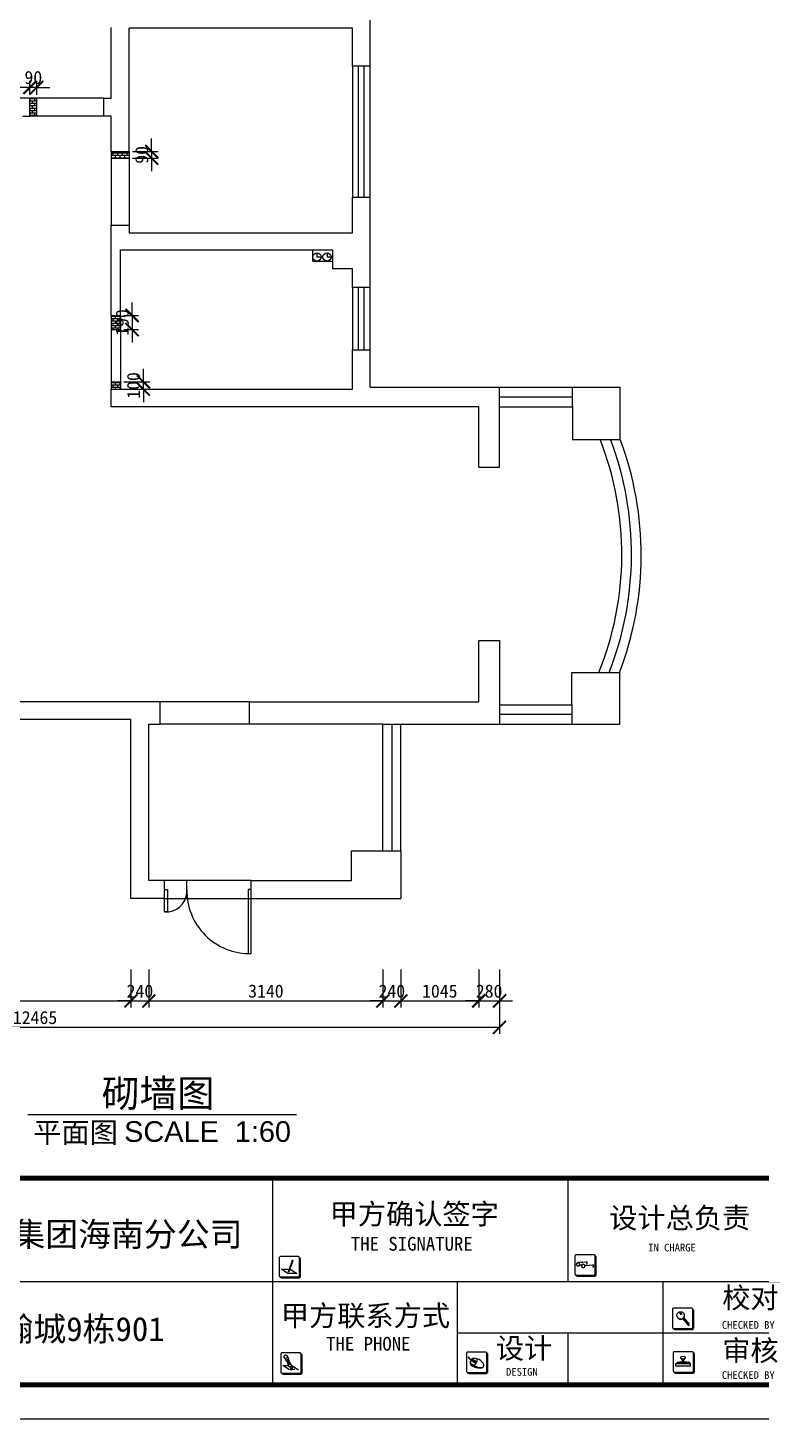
# Model space of a CAD drawing. Header units: millimetres. Extents: x -1705246 to 222838, y -3231245 to 126310.
# Drawn here: x -34672 to -24833, y 81949 to 100624 of the extents above; entities that cross this region are included whole.
import ezdxf
from ezdxf.enums import TextEntityAlignment as Align

# ---------------------------------------------------------------- set-up
doc = ezdxf.new("R2010")
doc.units = ezdxf.units.MM
doc.header["$PDMODE"] = 35
doc.layers.add('0-01图框模板说明', color=2, linetype='Continuous')
doc.layers.add('0-02图框细线', color=136, linetype='Continuous')
doc.styles.add('ar', font='arial.ttf')
doc.styles.add('ST', font='')
doc.styles.get("Standard").update_dxf_attribs({"font": ''})
doc.styles.add('黑体', font='simhei.ttf')
doc.styles.get('ST').set_extended_font_data('NSimSun')
doc.styles.get('Standard').set_extended_font_data('SimSun')
doc.linetypes.add('FENCELINE1', pattern='A,6.35,-2.54,[133,ltypeshp.shx,S=2.54,R=0,X=-2.54,Y=0],-2.54,25.4', length=36.83)
doc.dimstyles.new('ISO-25', dxfattribs={"dimscale": 70, "dimtxt": 2.5, "dimasz": 2.5, "dimexe": 1.25, "dimexo": 0.625, "dimtad": 1, "dimdec": 0, "dimtxsty": 'Standard', "dimblk": 'ARCHTICK', "dimcen": 2.5, "dimclrd": 251, "dimclre": 251, "dimclrt": 3, "dimadec": 0, "dimazin": 0, "dimtfac": 1, "dimtdec": 0, "dimtix": 1, "dimtmove": 2, "dimatfit": 3, "dimfxl": 1, "dimarcsym": 0})
pattern_1 = [(0, (0, 91991.57), (0, 31.75), []), (90, (0, 91991.57), (-63.5, 4e-15), [31.75, -31.75]), (90, (31.75, 91991.57), (-63.5, 4e-15), [-31.75, 31.75])]

# ---------------------------------------------------------------- blocks, each defined once
blk = doc.blocks.new('_ArchTick')
at = {"color": 0, "linetype": 'ByBlock', "const_width": 0.15}
blk.add_lwpolyline([(-0.5, -0.5), (0.5, 0.5)], dxfattribs=at)
blk = doc.blocks.new('*D300')
at = {"color": 251, "lineweight": -2}
for p, q in [((-37378, 87986), (-37378, 87475)), ((-33288, 87986), (-33288, 87475)), ((-37378, 87563), (-33288, 87563))]:
    blk.add_line(p, q, dxfattribs=at)
at = {"layer": 'Defpoints', "color": 0}
for p in [(-37378, 88030), (-33288, 88030), (-33288, 87563)]:
    blk.add_point(p, dxfattribs=at)
at = {"color": 251, "lineweight": -2, "xscale": 175, "yscale": 175, "zscale": 175, "rotation": 180}
blk.add_blockref('_ArchTick', (-37378, 87563), dxfattribs=at)
at = {"color": 251, "lineweight": -2, "xscale": 175, "yscale": 175, "zscale": 175}
blk.add_blockref('_ArchTick', (-33288, 87563), dxfattribs=at)
at = {"color": 3, "insert": (-35333, 87694), "char_height": 175, "attachment_point": 5}
blk.add_mtext('4090', dxfattribs=at)
blk = doc.blocks.new('*D301')
at = {"color": 251, "lineweight": -2}
for p, q in [((-33288, 87986), (-33288, 87475)), ((-33048, 87986), (-33048, 87475)), ((-33288, 87563), (-33463, 87563)), ((-33288, 87563), (-33048, 87563)), ((-33048, 87563), (-32873, 87563))]:
    blk.add_line(p, q, dxfattribs=at)
at = {"layer": 'Defpoints', "color": 0}
for p in [(-33288, 88030), (-33048, 88030), (-33048, 87563)]:
    blk.add_point(p, dxfattribs=at)
at = {"color": 251, "lineweight": -2, "xscale": 175, "yscale": 175, "zscale": 175}
blk.add_blockref('_ArchTick', (-33288, 87563), dxfattribs=at)
at = {"color": 251, "lineweight": -2, "xscale": 175, "yscale": 175, "zscale": 175, "rotation": 180}
blk.add_blockref('_ArchTick', (-33048, 87563), dxfattribs=at)
at = {"color": 3, "insert": (-33168, 87694), "char_height": 175, "attachment_point": 5}
blk.add_mtext('240', dxfattribs=at)
blk = doc.blocks.new('*D302')
at = {"color": 251, "lineweight": -2}
for p, q in [((-33048, 87986), (-33048, 87475)), ((-29908, 87986), (-29908, 87475)), ((-33048, 87563), (-29908, 87563))]:
    blk.add_line(p, q, dxfattribs=at)
at = {"layer": 'Defpoints', "color": 0}
for p in [(-33048, 88030), (-29908, 88030), (-29908, 87563)]:
    blk.add_point(p, dxfattribs=at)
at = {"color": 251, "lineweight": -2, "xscale": 175, "yscale": 175, "zscale": 175, "rotation": 180}
blk.add_blockref('_ArchTick', (-33048, 87563), dxfattribs=at)
at = {"color": 251, "lineweight": -2, "xscale": 175, "yscale": 175, "zscale": 175}
blk.add_blockref('_ArchTick', (-29908, 87563), dxfattribs=at)
at = {"color": 3, "insert": (-31478, 87694), "char_height": 175, "attachment_point": 5}
blk.add_mtext('3140', dxfattribs=at)
blk = doc.blocks.new('*D303')
at = {"color": 251, "lineweight": -2}
for p, q in [((-29908, 87986), (-29908, 87475)), ((-29668, 87986), (-29668, 87475)), ((-29908, 87563), (-30083, 87563)), ((-29908, 87563), (-29668, 87563)), ((-29668, 87563), (-29493, 87563))]:
    blk.add_line(p, q, dxfattribs=at)
at = {"layer": 'Defpoints', "color": 0}
for p in [(-29908, 88030), (-29668, 88030), (-29668, 87563)]:
    blk.add_point(p, dxfattribs=at)
at = {"color": 251, "lineweight": -2, "xscale": 175, "yscale": 175, "zscale": 175}
blk.add_blockref('_ArchTick', (-29908, 87563), dxfattribs=at)
at = {"color": 251, "lineweight": -2, "xscale": 175, "yscale": 175, "zscale": 175, "rotation": 180}
blk.add_blockref('_ArchTick', (-29668, 87563), dxfattribs=at)
at = {"color": 3, "insert": (-29788, 87694), "char_height": 175, "attachment_point": 5}
blk.add_mtext('240', dxfattribs=at)
blk = doc.blocks.new('*D304')
at = {"color": 251, "lineweight": -2}
for p, q in [((-29668, 87986), (-29668, 87475)), ((-28623, 87986), (-28623, 87475)), ((-29668, 87563), (-28623, 87563))]:
    blk.add_line(p, q, dxfattribs=at)
at = {"layer": 'Defpoints', "color": 0}
for p in [(-29668, 88030), (-28623, 88030), (-28623, 87563)]:
    blk.add_point(p, dxfattribs=at)
at = {"color": 251, "lineweight": -2, "xscale": 175, "yscale": 175, "zscale": 175, "rotation": 180}
blk.add_blockref('_ArchTick', (-29668, 87563), dxfattribs=at)
at = {"color": 251, "lineweight": -2, "xscale": 175, "yscale": 175, "zscale": 175}
blk.add_blockref('_ArchTick', (-28623, 87563), dxfattribs=at)
at = {"color": 3, "insert": (-29145, 87694), "char_height": 175, "attachment_point": 5}
blk.add_mtext('1045', dxfattribs=at)
blk = doc.blocks.new('*D305')
at = {"color": 251, "lineweight": -2}
for p, q in [((-28623, 87986), (-28623, 87475)), ((-28343, 87986), (-28343, 87475)), ((-28623, 87563), (-28798, 87563)), ((-28623, 87563), (-28343, 87563)), ((-28343, 87563), (-28168, 87563))]:
    blk.add_line(p, q, dxfattribs=at)
at = {"layer": 'Defpoints', "color": 0}
for p in [(-28623, 88030), (-28343, 88030), (-28343, 87563)]:
    blk.add_point(p, dxfattribs=at)
at = {"color": 251, "lineweight": -2, "xscale": 175, "yscale": 175, "zscale": 175}
blk.add_blockref('_ArchTick', (-28623, 87563), dxfattribs=at)
at = {"color": 251, "lineweight": -2, "xscale": 175, "yscale": 175, "zscale": 175, "rotation": 180}
blk.add_blockref('_ArchTick', (-28343, 87563), dxfattribs=at)
at = {"color": 3, "insert": (-28483, 87694), "char_height": 175, "attachment_point": 5}
blk.add_mtext('280', dxfattribs=at)
blk = doc.blocks.new('hgggg')
at = {"layer": '0-01图框模板说明'}
for points in [[(3462.78, 399.27, -0.414214), (3462.58, 399.08), (3460.02, 399.08, -0.071272), (3459.97, 399.08, 0.348143), (3460.16, 398.93), (3462.72, 398.93, 0.414214), (3462.92, 399.13), (3462.92, 401.69, 0.333108), (3462.77, 401.87, -0.057743), (3462.78, 401.83)], [(3505.73, 399.54, -0.414214), (3505.53, 399.34), (3502.97, 399.34, -0.071272), (3502.92, 399.35, 0.348143), (3503.11, 399.2), (3505.67, 399.2, 0.414214), (3505.86, 399.39), (3505.86, 401.95, 0.333108), (3505.72, 402.14, -0.057743), (3505.73, 402.09)], [(3519.89, 391.78, -0.414214), (3519.7, 391.59), (3517.14, 391.59, -0.071272), (3517.08, 391.59, 0.348143), (3517.27, 391.44), (3519.83, 391.44, 0.414214), (3520.03, 391.64), (3520.03, 394.2, 0.333108), (3519.89, 394.39, -0.057743), (3519.89, 394.34)], [(3463.02, 385.28, -0.414214), (3462.83, 385.09), (3460.27, 385.09, -0.071272), (3460.21, 385.1, 0.348143), (3460.4, 384.94), (3462.96, 384.94, 0.414214), (3463.16, 385.14), (3463.16, 387.7, 0.333108), (3463.02, 387.89, -0.057743), (3463.02, 387.84)], [(3489.99, 385.41, -0.414214), (3489.79, 385.21), (3487.23, 385.21, -0.071272), (3487.18, 385.22, 0.348143), (3487.37, 385.07), (3489.93, 385.07, 0.414214), (3490.12, 385.26), (3490.12, 387.82, 0.333108), (3489.98, 388.01, -0.057743), (3489.99, 387.97)], [(3519.99, 385.44, -0.414214), (3519.79, 385.25), (3517.23, 385.25, -0.071272), (3517.18, 385.26, 0.348143), (3517.37, 385.1), (3519.93, 385.1, 0.414214), (3520.13, 385.3), (3520.13, 387.86, 0.333108), (3519.98, 388.05, -0.057743), (3519.99, 388)]]:
    blk.add_hatch(color=8, dxfattribs=at).paths.add_polyline_path(points)
at = {"layer": '0-01图框模板说明', "color": 8}
for p, q in [((3503.25, 401.2), (3504.44, 401.29)), ((3503.43, 401.19), (3504.46, 401.27)), ((3504.18, 400.74), (3505.37, 400.84)), ((3504.36, 400.73), (3505.39, 400.81)), ((3461.2, 399.82), (3461.18, 399.77)), ((3461.19, 399.82), (3461.18, 399.79)), ((3461.2, 399.79), (3461.18, 399.77)), ((3461.18, 399.79), (3461.18, 399.77)), ((3461.21, 399.82), (3461.2, 399.79)), ((3518.38, 393.02), (3519.23, 392.05)), ((3518.54, 393.16), (3519.38, 392.19)), ((3461.35, 385.57), (3460.39, 386.21)), ((3460.39, 386.21), (3461.18, 386.21)), ((3461.6, 386.21), (3461.68, 386.21)), ((3461.68, 386.21), (3462.65, 385.57)), ((3487.53, 386.56), (3487.53, 386.56)), ((3487.66, 386.95), (3488.14, 386.7)), ((3487.75, 386.44), (3488.36, 386.1)), ((3488.27, 386.93), (3487.79, 387.11)), ((3487.86, 386.92), (3487.86, 386.92)), ((3487.86, 386.92), (3488.21, 386.73)), ((3488.28, 386.86), (3487.91, 387.01)), ((3488.9, 387.07), (3488.28, 387.23)), ((3488.41, 386.7), (3488.52, 386.64)), ((3517.44, 386.49), (3517.74, 386.7)), ((3517.77, 386.7), (3518.07, 386.7)), ((3518.41, 386.87), (3518.41, 386.93)), ((3518.52, 386.87), (3518.52, 386.93)), ((3518.89, 386.7), (3519.22, 386.7)), ((3519.52, 386.49), (3519.25, 386.69))]:
    blk.add_line(p, q, dxfattribs=at)
at = {"layer": '0-01图框模板说明', "color": 2, "const_width": 0.724}
blk.add_lwpolyline([(3637.38, 670.41), (3637.38, 383.41), (3227.38, 383.41), (3227.38, 670.41)], close=True, dxfattribs=at)
blk.add_lwpolyline([(3637.38, 413.41), (3227.33, 413.41)], dxfattribs=at)
at = {"layer": '0-01图框模板说明', "color": 8}
for points in [[(3502.97, 399.34), (3505.53, 399.34, 0.414214), (3505.73, 399.54), (3505.73, 402.09, 0.414214), (3505.53, 402.29), (3502.97, 402.29, 0.414214), (3502.78, 402.09), (3502.78, 399.54, 0.414214)], [(3460.02, 399.08), (3462.58, 399.08, 0.414214), (3462.78, 399.27), (3462.78, 401.83, 0.414214), (3462.58, 402.03), (3460.02, 402.03, 0.414214), (3459.83, 401.83), (3459.83, 399.27, 0.414214)], [(3461.84, 401.41), (3461.73, 401.44), (3461.74, 401.46, -0.451962), (3461.8, 401.49), (3461.81, 401.48, -0.418435), (3461.84, 401.42)], [(3517.14, 391.59), (3519.7, 391.59, 0.414214), (3519.89, 391.78), (3519.89, 394.34, 0.414214), (3519.7, 394.54), (3517.14, 394.54, 0.414214), (3516.94, 394.34), (3516.94, 391.78, 0.414214)], [(3487.23, 385.21), (3489.79, 385.21, 0.414214), (3489.99, 385.41), (3489.99, 387.97, 0.414214), (3489.79, 388.16), (3487.23, 388.16, 0.414214), (3487.03, 387.97), (3487.03, 385.41, 0.414214)], [(3517.23, 385.25), (3519.79, 385.25, 0.414214), (3519.99, 385.44), (3519.99, 388, 0.414214), (3519.79, 388.2), (3517.23, 388.2, 0.414214), (3517.04, 388), (3517.04, 385.44, 0.414214)], [(3460.27, 385.09), (3462.83, 385.09, 0.414214), (3463.02, 385.28), (3463.02, 387.84, 0.414214), (3462.83, 388.04), (3460.27, 388.04, 0.414214), (3460.07, 387.84), (3460.07, 385.28, 0.414214)], [(3517.48, 386.5), (3519.48, 386.5, -0.414214), (3519.53, 386.45), (3519.53, 386.19, -0.414214), (3519.48, 386.13), (3517.48, 386.13, -0.414214), (3517.42, 386.19), (3517.42, 386.45, -0.414214)]]:
    blk.add_lwpolyline(points, format="xyb", close=True, dxfattribs=at)
for points in [[(3459.97, 399.08, 0.348143), (3460.16, 398.93), (3462.72, 398.93, 0.414214), (3462.92, 399.13), (3462.92, 401.69, 0.333108), (3462.77, 401.87)], [(3502.92, 399.35, 0.348143), (3503.11, 399.2), (3505.67, 399.2, 0.414214), (3505.86, 399.39), (3505.86, 401.95, 0.333108), (3505.72, 402.14)], [(3517.08, 391.59, 0.348143), (3517.27, 391.44), (3519.83, 391.44, 0.414214), (3520.03, 391.64), (3520.03, 394.2, 0.333108), (3519.89, 394.39)], [(3460.21, 385.1, 0.348143), (3460.4, 384.94), (3462.96, 384.94, 0.414214), (3463.16, 385.14), (3463.16, 387.7, 0.333108), (3463.02, 387.89)], [(3487.18, 385.22, 0.348143), (3487.37, 385.07), (3489.93, 385.07, 0.414214), (3490.12, 385.26), (3490.12, 387.82, 0.333108), (3489.98, 388.01)], [(3517.18, 385.26, 0.348143), (3517.37, 385.1), (3519.93, 385.1, 0.414214), (3520.13, 385.3), (3520.13, 387.86, 0.333108), (3519.98, 388.05)]]:
    blk.add_lwpolyline(points, format="xyb", dxfattribs=at)
for points in [[(3461.4, 400.19), (3461.44, 400.19), (3462.41, 399.56), (3461.11, 399.56), (3460.14, 400.19), (3461.28, 400.19)], [(3518.62, 386.76), (3518.8, 386.76), (3518.93, 386.68), (3518.03, 386.68), (3518.17, 386.76), (3518.31, 386.76)]]:
    blk.add_lwpolyline(points, dxfattribs=at)
for points in [[(3461.8, 401.3), (3461.7, 401.34), (3461.23, 400.06), (3461.34, 400.03)], [(3461.84, 401.4), (3461.73, 401.45), (3461.69, 401.35), (3461.81, 401.3)], [(3461.21, 399.82), (3461.19, 399.82), (3461.23, 400.06), (3461.34, 400.03)], [(3518.03, 386.68), (3518.93, 386.68), (3518.93, 386.57), (3518.03, 386.57)]]:
    blk.add_lwpolyline(points, close=True, dxfattribs=at)
for centre, radius in [((3518.13, 393.49), 0.533), ((3460.78, 387.49), 0.262), ((3460.95, 386.98), 0.0374), ((3461.02, 386.84), 0.0374), ((3461.04, 387.02), 0.0374), ((3461.09, 386.69), 0.0374), ((3461.11, 386.88), 0.0374), ((3461.13, 387.08), 0.0374), ((3461.16, 386.51), 0.0374), ((3461.18, 386.73), 0.0374), ((3461.2, 386.94), 0.0374), ((3461.39, 386.21), 0.212), ((3461.25, 386.56), 0.0374), ((3461.26, 386.79), 0.0374), ((3461.34, 386.61), 0.0374)]:
    blk.add_circle(centre, radius, dxfattribs=at)
for centre, radius, start, end in [((3503.53, 400.83), 0.368, 105.757, 120.9015), ((3503.54, 400.47), 0.321, 39.9377, 115.0821), ((3503.66, 401.01), 0.239, 194.4811, 315.0527), ((3503.43, 401.18), 0.00492, 94.538, 105.757), ((3504.46, 400.38), 0.368, 105.757, 138.6812), ((3504.36, 400.73), 0.00492, 94.538, 105.757), ((3504.37, 401.1), 0.208, 298.7114, 70.1269), ((3504.37, 401.09), 0.198, 300.3285, 62.5398), ((3504.46, 401.26), 0.00492, 62.5398, 94.538), ((3504.47, 400.92), 0.00504, 133.8328, 294.2798), ((3505.3, 400.64), 0.208, 298.7114, 70.1269), ((3505.39, 400.81), 0.00492, 62.5398, 94.538), ((3505.3, 400.64), 0.198, 300.3285, 62.5398), ((3505.4, 400.46), 0.00504, 133.8328, 294.2798), ((3518.14, 393.44), 0.533, 191.5054, 300.5031), ((3518.1, 393.5), 0.266, 22.4479, 114.9174), ((3518.04, 393.62), 0.125, 340.0341, 111.5177), ((3518.14, 393.44), 0.533, 323.7918, 16.5929), ((3519.27, 392.15), 0.116, 246.2917, 21.6824), ((3459.09, 385.81), 2.13, 10.8653, 46.0134), ((3466.51, 389.2), 5.72, 196.3548, 210.1283), ((3488.27, 386.62), 0.686, 172.2315, 207.5085), ((3487.9, 386.71), 0.315, 158.1829, 240.9002), ((3488.94, 386.19), 1.48, 139.3249, 154.2833), ((3488.96, 388.03), 2.17, 233.0714, 279.6677), ((3488.13, 386.74), 0.518, 74.0812, 127.264), ((3487.88, 386.97), 0.0535, 54.1755, 246.924), ((3487.91, 386.98), 0.691, 277.384, 14.5417), ((3488.3, 386.97), 0.31, 239.1443, 279.6549), ((3488.23, 386.8), 0.0797, 255.5948, 46.2056), ((3488.13, 386.65), 0.31, 22.1455, 62.6561), ((3488.34, 386.74), 0.0787, 279.6549, 22.1455), ((3489.22, 387.84), 1.94, 243.4996, 273.0164), ((3487.87, 385.42), 1.94, 28.784, 58.3007), ((3489.18, 386.27), 0.4, 290.3762, 11.4241), ((3517.77, 386.65), 0.0574, 90, 119.8772), ((3518.46, 388.33), 1.14, 259.2449, 280.7551), ((3517.99, 386.87), 0.423, 7.6088, 51.9955), ((3518.23, 386.94), 0.197, 284.907, 336.821), ((3518.47, 387.04), 0.345, 237.0341, 302.9659), ((3518.94, 386.87), 0.423, 128.0045, 172.3912), ((3518.56, 386.87), 0.0402, 180, 209.5766), ((3518.71, 386.96), 0.21, 209.5766, 255.9056), ((3519.22, 386.65), 0.0574, 58.6434, 90)]:
    blk.add_arc(centre, radius, start, end, dxfattribs=at)
for centre in [(3503.23, 400.89), (3503.25, 400.88), (3503.99, 400.67), (3504, 400.66)]:
    blk.add_ellipse(centre, major_axis=(0, 0.305), ratio=0.646017, dxfattribs=at)
blk.add_ellipse((3518.46, 387.35), major_axis=(0.376, 0), ratio=0.460933, start_param=-0.967391, end_param=4.108984, dxfattribs=at)
for points in [[(3487.72, 387.06), (3487.51, 387.09), (3487.4, 387.2), (3487.35, 387.45)], [(3487.75, 387.1), (3487.5, 387.1), (3487.42, 387.28), (3487.37, 387.47)]]:
    blk.add_open_spline(points, degree=3, dxfattribs=at)
blk.add_spline([(3461.39, 385.99), (3461.81, 385.81), (3461.82, 385.95), (3461.63, 385.91), (3461.51, 385.57), (3462.03, 385.66), (3462.12, 385.57)], degree=3, dxfattribs=at)
at = {"layer": '0-02图框细线'}
for p, q in [((3458.92, 383.41), (3458.92, 413.41)), ((3501.79, 398.41), (3501.79, 413.41)), ((3323.65, 398.41), (3637.38, 398.41)), ((3485.71, 383.41), (3485.71, 398.41)), ((3515.58, 383.41), (3515.58, 398.41)), ((3637.38, 390.91), (3485.71, 390.91)), ((3501.79, 383.41), (3501.79, 390.91))]:
    blk.add_line(p, q, dxfattribs=at)
blk.add_lwpolyline([(3642.38, 675.41), (3642.38, 378.41), (3222.38, 378.41), (3222.38, 675.41)], close=True, dxfattribs=at)
at = {"layer": '0-02图框细线', "attachment_point": 4}
for s, insert, char_height in [('{\\fSimSun|b0|i0|c134|p2;甲方确认签字}', (3467.17, 408.05), 3), ('{\\fSimSun|b0|i0|c134|p2;设计总负责}', (3507.77, 407.48), 3), ('{\\fSimSun|b0|i0|c134|p2;THE SIGNATURE}', (3470.25, 403.87), 2), ('{\\fSimSun|b0|i0|c134|p2;IN CHARGE}', (3513.43, 403.33), 1.1268), ('{\\fSimSun|b0|i0|c134|p2;校对}', (3524.17, 395.88), 3), ('{\\fSimSun|b0|i0|c134|p2;甲方联系方式}', (3460.09, 393.27), 3), ('{\\fSimSun|b0|i0|c134|p2;CHECKED BY}', (3524.12, 392.09), 1.1268), ('{\\fSimSun|b0|i0|c134|p2;THE PHONE}', (3466.66, 389.35), 2), ('{\\fSimSun|b0|i0|c134|p2;设计}', (3491.31, 388.55), 3), ('{\\fSimSun|b0|i0|c134|p2;审核}', (3524.17, 388.21), 3), ('{\\fSimSun|b0|i0|c134|p2;DESIGN}', (3492.78, 385.27), 1.1268), ('{\\fSimSun|b0|i0|c134|p2;CHECKED BY}', (3524.12, 384.81), 1.1268)]:
    blk.add_mtext(s, dxfattribs=dict(at, insert=insert, char_height=char_height))
at = {"layer": '0-02图框细线', "char_height": 3.5, "attachment_point": 5, "style": '黑体'}
for s, insert in [('亿亚达装饰集团海南分公司', (3425.87, 405.07)), ('{\\fSimSun|b0|i0|c134|p2;锦地翰城9栋901}', (3426.52, 391.31))]:
    blk.add_mtext(s, dxfattribs=dict(at, insert=insert))
blk = doc.blocks.new('*D317')
at = {"color": 251, "lineweight": -2}
for p, q in [((-33273, 96764), (-33273, 96939)), ((-33384, 96764), (-33186, 96764)), ((-33273, 96764), (-33273, 96574)), ((-33384, 96574), (-33186, 96574)), ((-33273, 96574), (-33273, 96399))]:
    blk.add_line(p, q, dxfattribs=at)
at = {"layer": 'Defpoints', "color": 0}
for p in [(-33428, 96764), (-33428, 96574), (-33273, 96574)]:
    blk.add_point(p, dxfattribs=at)
at = {"color": 251, "lineweight": -2, "xscale": 175, "yscale": 175, "zscale": 175}
for p, rotation in [((-33273, 96764), 270), ((-33273, 96574), 90)]:
    blk.add_blockref('_ArchTick', p, dxfattribs=dict(at, rotation=rotation))
at = {"color": 3, "insert": (-33404, 96669), "char_height": 175, "attachment_point": 5, "rotation": 90}
blk.add_mtext('190', dxfattribs=at)
blk = doc.blocks.new('*D318')
at = {"color": 251, "lineweight": -2}
for p, q in [((-33122, 95874), (-33122, 96049)), ((-33384, 95874), (-33034, 95874)), ((-33122, 95774), (-33122, 95874)), ((-33384, 95774), (-33034, 95774)), ((-33122, 95774), (-33122, 95599))]:
    blk.add_line(p, q, dxfattribs=at)
at = {"layer": 'Defpoints', "color": 0}
for p in [(-33428, 95874), (-33122, 95874), (-33428, 95774)]:
    blk.add_point(p, dxfattribs=at)
at = {"color": 251, "lineweight": -2, "xscale": 175, "yscale": 175, "zscale": 175}
for p, rotation in [((-33122, 95874), 270), ((-33122, 95774), 90)]:
    blk.add_blockref('_ArchTick', p, dxfattribs=dict(at, rotation=rotation))
at = {"color": 3, "insert": (-33253, 95824), "char_height": 175, "attachment_point": 5, "rotation": 90}
blk.add_mtext('100', dxfattribs=at)
blk = doc.blocks.new('*D319')
at = {"color": 251, "lineweight": -2}
for p, q in [((-33011, 98964), (-33011, 99139)), ((-33269, 98964), (-32923, 98964)), ((-33269, 98874), (-32923, 98874)), ((-33011, 98964), (-33011, 98874)), ((-33011, 98874), (-33011, 98699))]:
    blk.add_line(p, q, dxfattribs=at)
at = {"layer": 'Defpoints', "color": 0}
for p in [(-33313, 98964), (-33313, 98874), (-33011, 98874)]:
    blk.add_point(p, dxfattribs=at)
at = {"color": 251, "lineweight": -2, "xscale": 175, "yscale": 175, "zscale": 175}
for p, rotation in [((-33011, 98964), 270), ((-33011, 98874), 90)]:
    blk.add_blockref('_ArchTick', p, dxfattribs=dict(at, rotation=rotation))
at = {"color": 3, "insert": (-33142, 98919), "char_height": 175, "attachment_point": 5, "rotation": 90}
blk.add_mtext('90', dxfattribs=at)
blk = doc.blocks.new('*D320')
at = {"color": 251, "lineweight": -2}
for p, q in [((-34643, 99723), (-34643, 99913)), ((-34553, 99723), (-34553, 99913)), ((-34643, 99825), (-34818, 99825)), ((-34553, 99825), (-34643, 99825)), ((-34553, 99825), (-34378, 99825))]:
    blk.add_line(p, q, dxfattribs=at)
at = {"layer": 'Defpoints', "color": 0}
for p in [(-34643, 99825), (-34643, 99679), (-34553, 99679)]:
    blk.add_point(p, dxfattribs=at)
at = {"color": 251, "lineweight": -2, "xscale": 175, "yscale": 175, "zscale": 175}
blk.add_blockref('_ArchTick', (-34643, 99825), dxfattribs=at)
at = {"color": 251, "lineweight": -2, "xscale": 175, "yscale": 175, "zscale": 175, "rotation": 180}
blk.add_blockref('_ArchTick', (-34553, 99825), dxfattribs=at)
at = {"color": 3, "insert": (-34598, 99957), "char_height": 175, "attachment_point": 5}
blk.add_mtext('90', dxfattribs=at)
blk = doc.blocks.new('*D335')
at = {"color": 251, "lineweight": -2}
for p, q in [((-40808, 87563), (-40808, 87120)), ((-28343, 87563), (-28343, 87120)), ((-28343, 87208), (-40808, 87208))]:
    blk.add_line(p, q, dxfattribs=at)
at = {"layer": 'Defpoints', "color": 0}
for p in [(-40808, 87607), (-28343, 87607), (-40808, 87208)]:
    blk.add_point(p, dxfattribs=at)
at = {"color": 251, "lineweight": -2, "xscale": 175, "yscale": 175, "zscale": 175, "rotation": 180}
blk.add_blockref('_ArchTick', (-40808, 87208), dxfattribs=at)
at = {"color": 251, "lineweight": -2, "xscale": 175, "yscale": 175, "zscale": 175}
blk.add_blockref('_ArchTick', (-28343, 87208), dxfattribs=at)
at = {"color": 3, "insert": (-34575, 87339), "char_height": 175, "attachment_point": 5}
blk.add_mtext('12465', dxfattribs=at)

msp = doc.modelspace()

# ---------------------------------------------------------------- hatches: boundary and pattern name
h = msp.add_hatch()
h.set_pattern_fill('BRICK', color=6, scale=5, style=0)
h.set_pattern_definition(pattern_1)
h.paths.add_polyline_path([(-34642.8, 99439.3), (-34552.8, 99439.3), (-34552.8, 99679.3), (-34642.8, 99679.3)])
h = msp.add_hatch()
h.set_pattern_fill('BRICK', color=6, scale=5, style=0)
h.set_pattern_definition(pattern_1)
h.paths.add_polyline_path([(-33312.8, 98964.3), (-33552.8, 98964.3), (-33552.8, 98874.3), (-33312.8, 98874.3)])
h = msp.add_hatch()
h.set_pattern_fill('BRICK', color=6, scale=5, style=0)
h.set_pattern_definition(pattern_1)
h.paths.add_polyline_path([(-33427.8, 96764.3), (-33552.8, 96764.3), (-33552.8, 96574.3), (-33427.8, 96574.3)])
h = msp.add_hatch()
h.set_pattern_fill('BRICK', color=6, scale=5, style=0)
h.set_pattern_definition(pattern_1)
h.paths.add_polyline_path([(-33552.8, 95874.3), (-33552.8, 95774.3), (-33427.8, 95774.3), (-33427.8, 95874.3)])

# ---------------------------------------------------------------- linework, layer by layer
for p, q in [((-30077.8, 100109.3), (-30077.8, 100859.3)), ((-33552.8, 99679.3), (-33552.8, 100629.3)), ((-30317.8, 100619.3), (-33312.8, 100619.3)), ((-33312.8, 98964.3), (-33312.8, 100619.3)), ((-30317.8, 100109.3), (-30317.8, 100619.3)), ((-30077.8, 100109.3), (-30317.8, 100109.3)), ((-34642.8, 99679.3), (-38677.8, 99679.3)), ((-34642.8, 99439.3), (-34642.8, 99679.3)), ((-34552.8, 99439.3), (-34552.8, 99679.3)), ((-33652.8, 99439.3), (-33652.8, 99679.3)), ((-33652.8, 99679.3), (-33552.8, 99679.3)), ((-34737.8, 99439.3), (-34642.8, 99439.3)), ((-33552.8, 99439.3), (-33652.8, 99439.3)), ((-33552.8, 98964.3), (-33552.8, 99439.3)), ((-33552.8, 98964.3), (-33312.8, 98964.3)), ((-33552.8, 98874.3), (-33312.8, 98874.3)), ((-30317.8, 97874.3), (-30317.8, 98349.3)), ((-30317.8, 98349.3), (-30077.8, 98349.3)), ((-30077.8, 97139.3), (-30077.8, 98349.3)), ((-33552.8, 96764.3), (-33552.8, 97974.3)), ((-33552.8, 97974.3), (-33312.8, 97974.3)), ((-33312.8, 97974.3), (-33312.8, 97874.3)), ((-33312.8, 97874.3), (-30317.8, 97874.3)), ((-33427.8, 96764.3), (-33427.8, 97644.3)), ((-33427.8, 97644.3), (-30577.8, 97644.3)), ((-30847.8, 97494.3), (-30847.8, 97644.3)), ((-30847.8, 97494.3), (-30577.8, 97494.3)), ((-30577.8, 97389.3), (-30577.8, 97644.3)), ((-30317.8, 97389.3), (-30577.8, 97389.3)), ((-30317.8, 97139.3), (-30317.8, 97389.3)), ((-30077.8, 97139.3), (-30317.8, 97139.3)), ((-33552.8, 96764.3), (-33427.8, 96764.3)), ((-33552.8, 96574.3), (-33427.8, 96574.3)), ((-30317.8, 95774.3), (-30317.8, 96304.3)), ((-30317.8, 96304.3), (-30077.8, 96304.3)), ((-30077.8, 95799.3), (-30077.8, 96304.3)), ((-33552.8, 95874.3), (-33427.8, 95874.3)), ((-33552.8, 95539.3), (-33552.8, 95774.3)), ((-33552.8, 95774.3), (-30317.8, 95774.3)), ((-30077.8, 95799.3), (-28342.8, 95799.3)), ((-28342.8, 95539.3), (-28342.8, 95799.3)), ((-27362.8, 95539.3), (-27362.8, 95799.3)), ((-27362.8, 95799.3), (-26724.2, 95799.3)), ((-26724.2, 95099.3), (-26724.2, 95799.3)), ((-28622.8, 95539.3), (-33552.8, 95539.3)), ((-28622.8, 94729.3), (-28622.8, 95539.3)), ((-28342.8, 94729.3), (-28342.8, 95539.3)), ((-27362.8, 95539.3), (-27362.8, 95099.3)), ((-27362.8, 95099.3), (-26724.2, 95099.3)), ((-28622.8, 94729.3), (-28342.8, 94729.3)), ((-28622.8, 91579.3), (-28622.8, 92399.3)), ((-28622.8, 92399.3), (-28342.8, 92399.3)), ((-28342.8, 92399.3), (-28342.8, 91539.3)), ((-27372.8, 91539.3), (-27372.8, 91969.3)), ((-27372.8, 91969.3), (-26733.5, 91969.3)), ((-26733.5, 91969.3), (-26733.5, 91279.3)), ((-32897.8, 91579.3), (-37377.8, 91579.3)), ((-32897.8, 91279.3), (-32897.8, 91579.3)), ((-32897.8, 91279.3), (-32897.8, 91579.3)), ((-31697.8, 91279.3), (-31697.8, 91579.3)), ((-31697.8, 91579.3), (-28622.8, 91579.3)), ((-28342.8, 91539.3), (-28342.8, 91279.3)), ((-27372.8, 91539.3), (-27372.8, 91279.3)), ((-33287.8, 91339.3), (-40807.8, 91339.3)), ((-33287.8, 88939.3), (-33287.8, 91339.3)), ((-33047.8, 89179.3), (-33047.8, 91279.3)), ((-33047.8, 91279.3), (-32897.8, 91279.3)), ((-29907.8, 91279.3), (-31697.8, 91279.3)), ((-29907.8, 91279.3), (-29667.8, 91279.3)), ((-29667.8, 91279.3), (-28342.8, 91279.3)), ((-27372.8, 91279.3), (-26733.5, 91279.3)), ((-30327.8, 89179.3), (-30327.8, 89579.3)), ((-30327.8, 89579.3), (-29907.8, 89579.3)), ((-29907.8, 89579.3), (-29667.8, 89579.3)), ((-29667.8, 89579.3), (-29667.8, 88939.3)), ((-32837.8, 89179.3), (-33047.8, 89179.3)), ((-32837.8, 88939.3), (-32837.8, 89179.3)), ((-31677.8, 88939.3), (-31677.8, 89179.3)), ((-31677.8, 89179.3), (-30327.8, 89179.3)), ((-31677.8, 88939.3), (-31677.8, 89179.3)), ((-32837.8, 88939.3), (-33287.8, 88939.3)), ((-31677.8, 88939.3), (-29667.8, 88939.3)), ((-34671.7, 86038.3), (-31066.1, 86038.3))]:
    msp.add_line(p, q)
at = {"color": 250}
for p, q in [((-30317.8, 100109.3), (-30317.8, 98349.3)), ((-30077.8, 98349.3), (-30077.8, 100109.3)), ((-33652.8, 99679.3), (-34642.8, 99679.3)), ((-33652.8, 99439.3), (-34642.8, 99439.3)), ((-33552.8, 98964.3), (-33552.8, 97974.3)), ((-33312.8, 98964.3), (-33312.8, 97974.3)), ((-30317.8, 97139.3), (-30317.8, 96304.3)), ((-30077.8, 96304.3), (-30077.8, 97139.3)), ((-33552.8, 96574.3), (-33552.8, 95874.3)), ((-33427.8, 96574.3), (-33427.8, 95874.3)), ((-28342.8, 95799.3), (-27362.8, 95799.3)), ((-28342.8, 95539.3), (-27362.8, 95539.3)), ((-31697.8, 91579.3), (-32897.8, 91579.3)), ((-28342.8, 91539.3), (-27372.8, 91539.3)), ((-31697.8, 91279.3), (-32897.8, 91279.3)), ((-29907.8, 89579.3), (-29907.8, 91279.3)), ((-29667.8, 89579.3), (-29667.8, 91279.3)), ((-28342.8, 91279.3), (-27372.8, 91279.3)), ((-31677.8, 89179.3), (-32837.8, 89179.3)), ((-32537.8, 88939.3), (-32537.8, 89179.3)), ((-32837.8, 88939.3), (-31677.8, 88939.3))]:
    msp.add_line(p, q, dxfattribs=at)
at = {"color": 1}
for p, q in [((-30237.8, 98349.3), (-30237.8, 100109.3)), ((-30157.8, 98349.3), (-30157.8, 100109.3)), ((-30237.8, 96304.3), (-30237.8, 97139.3)), ((-30157.8, 96304.3), (-30157.8, 97139.3))]:
    msp.add_line(p, q, dxfattribs=at)
at = {"color": 0}
for p, q in [((-33552.8, 96764.3), (-33552.8, 96574.3)), ((-33427.8, 96764.3), (-33427.8, 96574.3)), ((-33552.8, 95874.3), (-33552.8, 95774.3)), ((-33427.8, 95874.3), (-33427.8, 95774.3))]:
    msp.add_line(p, q, dxfattribs=at)
at = {"color": 1, "linetype": 'FENCELINE1', "ltscale": 10}
for p, q in [((-28342.8, 95669.3), (-27362.8, 95669.3)), ((-27372.8, 91409.3), (-28342.8, 91409.3)), ((-29787.8, 91279.3), (-29787.8, 89579.3))]:
    msp.add_line(p, q, dxfattribs=at)
at = {"color": 250}
for points in [[(-30792.8, 97604.3), (-30792.8, 97549.3), (-30737.8, 97549.3)], [(-30657.6, 97604.3), (-30657.6, 97549.3), (-30602.6, 97549.3)]]:
    msp.add_lwpolyline(points, dxfattribs=at)
at = {"color": 8}
for points in [[(-32837.8, 89059.3), (-32797.8, 89059.3), (-32797.8, 88759.3), (-32837.8, 88759.3)], [(-31677.8, 89059.3), (-31717.8, 89059.3), (-31717.8, 88199.3), (-31677.8, 88199.3)]]:
    msp.add_lwpolyline(points, close=True, dxfattribs=at)
for centre in [(-30792.8, 97549.3), (-30657.6, 97549.3)]:
    msp.add_circle(centre, 55, dxfattribs=at)
at = {"color": 250}
for centre, radius, start, end in [((-30920.9, 93556.7), 4218.2, 337.89384, 21.45021), ((-30866.4, 93546.7), 4423.6, 339.11022, 20.54804), ((-32817.8, 89039.3), 280.7, 265.91438, 355.91438), ((-31697.8, 89039.3), 840.2, 178.63607, 271.36393)]:
    msp.add_arc(centre, radius, start, end, dxfattribs=at)
at = {"color": 1, "linetype": 'FENCELINE1', "ltscale": 10}
msp.add_arc((-30920.9, 93556.7), 4348.2, 338.58794, 20.7787, dxfattribs=at)

# ---------------------------------------------------------------- block references
at = {"layer": '0-02图框细线', "xscale": 92.40000000000146, "yscale": 92.39999999999418, "zscale": 92.39999999999999}
msp.add_blockref('hgggg', (-350989, 46983.9), dxfattribs=at)

# ---------------------------------------------------------------- texts
at = {"color": 2, "style": 'ar'}
msp.add_text('SCALE  1:60', height=277.2, dxfattribs=at).set_placement((-33379.7, 85671.4))
at = {"color": 2, "style": 'ar', "flags": 8}
msp.add_attdef('砌墙图', text='原始结构图', height=369.6, dxfattribs=at).set_placement((-32922.1, 86329.9), align=Align.MIDDLE)
at = {"color": 2, "style": 'ST', "flags": 8}
msp.add_attdef('平面图', (-34598.1, 85660.3), '平面图', height=277.2, dxfattribs=at)

# ---------------------------------------------------------------- dimensions: what is measured, and where the dimension line sits
at = {"color": 0}
for base, p1, p2, picture, middle in [((-34642.8, 99825.4), (-34552.8, 99679.3), (-34642.8, 99679.3), '*D320', (-34597.8, 99956.6)), ((-40807.8, 87207.9), (-28342.8, 87606.6), (-40807.8, 87606.6), '*D335', (-34575.3, 87339.1))]:
    dim = msp.add_linear_dim(base=base, p1=p1, p2=p2, dimstyle='ISO-25', dxfattribs=at)
    dim.commit()
    dim.dimension.update_dxf_attribs({"geometry": picture, "text_midpoint": middle})
for base, p1, p2, picture, middle in [((-33010.7, 98874.3), (-33312.8, 98964.3), (-33312.8, 98874.3), '*D319', (-33142, 98919.3)), ((-33273.2, 96574.3), (-33427.8, 96764.3), (-33427.8, 96574.3), '*D317', (-33404.5, 96669.3)), ((-33121.8, 95874.3), (-33427.8, 95774.3), (-33427.8, 95874.3), '*D318', (-33253, 95824.3))]:
    dim = msp.add_linear_dim(base=base, p1=p1, p2=p2, angle=90, dimstyle='ISO-25', dxfattribs=at)
    dim.commit()
    dim.dimension.update_dxf_attribs({"geometry": picture, "text_midpoint": middle})
for base, p1, p2, picture, middle in [((-33287.8, 87562.9), (-37377.8, 88030), (-33287.8, 88030), '*D300', (-35332.8, 87694.1)), ((-33047.8, 87562.9), (-33287.8, 88030), (-33047.8, 88030), '*D301', (-33167.8, 87694.1)), ((-29907.8, 87562.9), (-33047.8, 88030), (-29907.8, 88030), '*D302', (-31477.8, 87694.1)), ((-29667.8, 87562.9), (-29907.8, 88030), (-29667.8, 88030), '*D303', (-29787.8, 87694.1)), ((-28622.8, 87562.9), (-29667.8, 88030), (-28622.8, 88030), '*D304', (-29145.3, 87694.1)), ((-28342.8, 87562.9), (-28622.8, 88030), (-28342.8, 88030), '*D305', (-28482.8, 87694.1))]:
    dim = msp.add_linear_dim(base=base, p1=p1, p2=p2, dimstyle='ISO-25')
    dim.commit()
    dim.dimension.update_dxf_attribs({"geometry": picture, "text_midpoint": middle})

doc.saveas('drawing.dxf')
